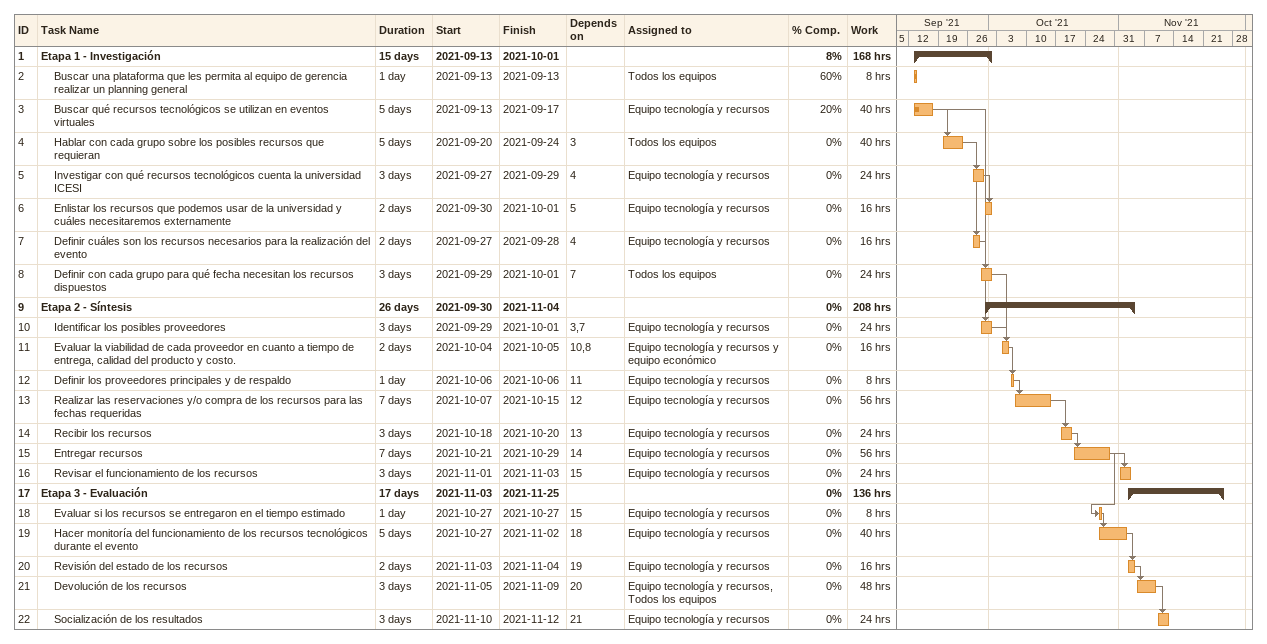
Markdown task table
| ID | Level | Task | Duration | Start | Finish | Predecessors | Resources | % complete | Work (h) |
|---|---|---|---|---|---|---|---|---|---|
| 1 | 1 | **Etapa 1 - Investigación** | 15d | 2021-09-13 | 2021-10-01 |  |  | 8 | 168 |
| 2 | 2 | Buscar una plataforma que les permita al equipo de gerencia realizar un planning general | 1d | 2021-09-13 | 2021-09-13 |  | Todos los equipos | 60 | 8 |
| 3 | 2 | Buscar qué recursos tecnológicos se utilizan en eventos virtuales | 5d | 2021-09-13 | 2021-09-17 |  | Equipo tecnología y recursos | 20 | 40 |
| 4 | 2 | Hablar con cada grupo sobre los posibles recursos que requieran | 5d | 2021-09-20 | 2021-09-24 | 3 | Todos los equipos | 0 | 40 |
| 5 | 2 | Investigar con qué recursos tecnológicos cuenta la universidad ICESI | 3d | 2021-09-27 | 2021-09-29 | 4 | Equipo tecnología y recursos | 0 | 24 |
| 6 | 2 | Enlistar los recursos que podemos usar de la universidad y cuáles necesitaremos externamente | 2d | 2021-09-30 | 2021-10-01 | 5 | Equipo tecnología y recursos | 0 | 16 |
| 7 | 2 | Definir cuáles son los recursos necesarios para la realización del evento | 2d | 2021-09-27 | 2021-09-28 | 4 | Equipo tecnología y recursos | 0 | 16 |
| 8 | 2 | Definir con cada grupo para qué fecha necesitan los recursos dispuestos | 3d | 2021-09-29 | 2021-10-01 | 7 | Todos los equipos | 0 | 24 |
| 9 | 1 | **Etapa 2 - Síntesis** | 26d | 2021-09-30 | 2021-11-04 |  |  | 0 | 208 |
| 10 | 2 | Identificar los posibles proveedores | 3d | 2021-09-29 | 2021-10-01 | 3, 7 | Equipo tecnología y recursos | 0 | 24 |
| 11 | 2 | Evaluar la viabilidad de cada proveedor en cuanto a tiempo de entrega, calidad del producto y costo. | 2d | 2021-10-04 | 2021-10-05 | 10, 8 | Equipo tecnología y recursos y equipo económico | 0 | 16 |
| 12 | 2 | Definir los proveedores principales y de respaldo | 1d | 2021-10-06 | 2021-10-06 | 11 | Equipo tecnología y recursos | 0 | 8 |
| 13 | 2 | Realizar las reservaciones y/o compra de los recursos para las fechas requeridas | 7d | 2021-10-07 | 2021-10-15 | 12 | Equipo tecnología y recursos | 0 | 56 |
| 14 | 2 | Recibir los recursos | 3d | 2021-10-18 | 2021-10-20 | 13 | Equipo tecnología y recursos | 0 | 24 |
| 15 | 2 | Entregar recursos | 7d | 2021-10-21 | 2021-10-29 | 14 | Equipo tecnología y recursos | 0 | 56 |
| 16 | 2 | Revisar el funcionamiento de los recursos | 3d | 2021-11-01 | 2021-11-03 | 15 | Equipo tecnología y recursos | 0 | 24 |
| 17 | 1 | **Etapa 3 - Evaluación** | 17d | 2021-11-03 | 2021-11-25 |  |  | 0 | 136 |
| 18 | 2 | Evaluar si los recursos se entregaron en el tiempo estimado | 1d | 2021-10-27 | 2021-10-27 | 15 | Equipo tecnología y recursos | 0 | 8 |
| 19 | 2 | Hacer monitoría del funcionamiento de los recursos tecnológicos durante el evento | 5d | 2021-10-27 | 2021-11-02 | 18 | Equipo tecnología y recursos | 0 | 40 |
| 20 | 2 | Revisión del estado de los recursos | 2d | 2021-11-03 | 2021-11-04 | 19 | Equipo tecnología y recursos | 0 | 16 |
| 21 | 2 | Devolución de los recursos | 3d | 2021-11-05 | 2021-11-09 | 20 | Equipo tecnología y recursos, Todos los equipos | 0 | 48 |
| 22 | 2 | Socialización de los resultados | 3d | 2021-11-10 | 2021-11-12 | 21 | Equipo tecnología y recursos | 0 | 24 |
